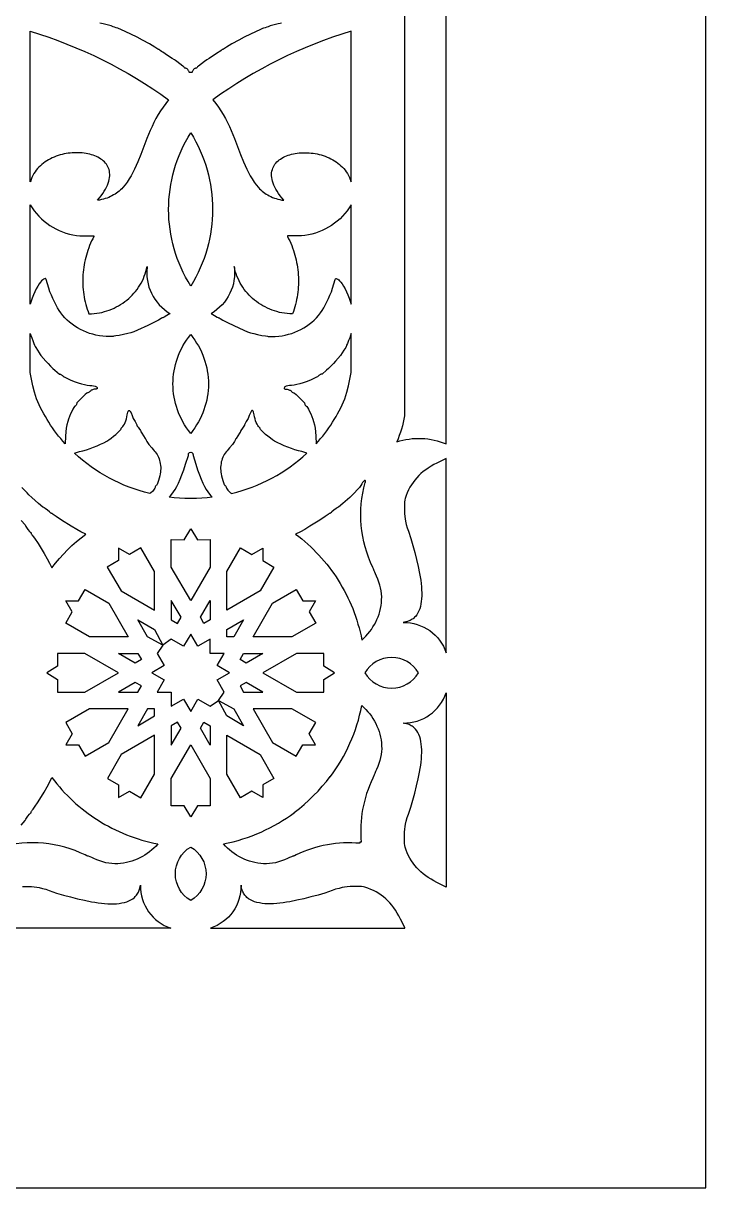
# Model space of a CAD drawing. Extents: x -580 to 993, y -400 to 388.
# Drawn here: x 914.2 to 993.1, y -400.3 to -265.6 of the extents above; entities that cross this region are included whole.
import ezdxf

# ---------------------------------------------------------------- set-up
doc = ezdxf.new("R2010")
doc.units = 0
doc.layers.add('LAYER_1', color=18, linetype='CONTINUOUS')

msp = doc.modelspace()

# ---------------------------------------------------------------- linework, layer by layer
at = {"layer": 'LAYER_1'}
for points in [[(598.06, -400.26), (993.06, -400.26), (993.06, -5.26), (598.06, -5.26)], [(914.97, -266.54), (916.05, -266.88), (917.11, -267.24), (918.17, -267.62), (919.22, -268.03), (920.26, -268.45), (921.29, -268.9), (922.31, -269.37), (923.32, -269.86), (924.32, -270.36), (925.3, -270.89), (926.28, -271.44), (927.24, -272.01), (928.19, -272.6), (929.13, -273.21), (930.05, -273.84), (930.96, -274.48), (930.63, -274.89), (930.32, -275.32), (930.03, -275.75), (929.76, -276.19), (929.5, -276.64), (929.27, -277.1), (929.05, -277.56), (928.84, -278.02), (928.45, -278.95), (928.09, -279.88), (927.75, -280.78), (927.4, -281.66), (927.22, -282.08), (927.03, -282.49), (926.84, -282.89), (926.64, -283.27), (926.42, -283.63), (926.19, -283.98), (925.95, -284.3), (925.68, -284.61), (925.55, -284.75), (925.4, -284.89), (925.25, -285.02), (925.1, -285.15), (924.94, -285.27), (924.77, -285.38), (924.6, -285.48), (924.42, -285.58), (924.24, -285.67), (924.05, -285.76), (923.85, -285.83), (923.64, -285.9), (923.43, -285.96), (923.2, -286.02), (922.97, -286.06), (922.73, -286.09), (922.96, -285.82), (923.17, -285.56), (923.36, -285.3), (923.52, -285.05), (923.67, -284.81), (923.8, -284.57), (923.9, -284.34), (923.99, -284.11), (924.06, -283.89), (924.11, -283.68), (924.15, -283.47), (924.16, -283.27), (924.17, -283.08), (924.15, -282.9), (924.12, -282.72), (924.08, -282.55), (924.02, -282.38), (923.95, -282.22), (923.87, -282.07), (923.77, -281.93), (923.66, -281.79), (923.55, -281.66), (923.42, -281.54), (923.28, -281.42), (923.12, -281.32), (922.97, -281.21), (922.8, -281.12), (922.62, -281.03), (922.44, -280.96), (922.25, -280.88), (922.05, -280.82), (921.85, -280.76), (921.64, -280.72), (921.42, -280.67), (921.2, -280.64), (920.98, -280.62), (920.75, -280.6), (920.53, -280.59), (920.29, -280.59), (920.06, -280.59), (919.83, -280.6), (919.59, -280.63), (919.35, -280.66), (919.12, -280.69), (918.88, -280.74), (918.65, -280.79), (918.42, -280.85), (918.19, -280.92), (917.96, -281), (917.74, -281.09), (917.52, -281.19), (917.31, -281.29), (917.1, -281.4), (916.9, -281.52), (916.7, -281.65), (916.51, -281.79), (916.32, -281.94), (916.15, -282.09), (915.98, -282.25), (915.82, -282.43), (915.67, -282.61), (915.53, -282.8), (915.4, -283), (915.28, -283.21), (915.17, -283.45), (915.09, -283.67), (915.03, -283.83), (914.97, -283.94)], [(952.07, -266.54), (950.99, -266.88), (949.92, -267.24), (948.86, -267.62), (947.81, -268.03), (946.77, -268.45), (945.74, -268.9), (944.72, -269.37), (943.71, -269.86), (942.72, -270.36), (941.73, -270.89), (940.76, -271.44), (939.79, -272.01), (938.84, -272.6), (937.91, -273.21), (936.98, -273.84), (936.07, -274.48), (936.41, -274.89), (936.72, -275.32), (937.01, -275.75), (937.28, -276.19), (937.53, -276.64), (937.77, -277.1), (937.99, -277.56), (938.2, -278.02), (938.58, -278.95), (938.94, -279.88), (939.29, -280.78), (939.64, -281.66), (939.82, -282.08), (940, -282.49), (940.2, -282.89), (940.4, -283.27), (940.61, -283.63), (940.84, -283.98), (941.09, -284.3), (941.35, -284.61), (941.49, -284.75), (941.63, -284.89), (941.78, -285.02), (941.94, -285.15), (942.1, -285.27), (942.26, -285.38), (942.43, -285.48), (942.61, -285.58), (942.8, -285.67), (942.99, -285.76), (943.19, -285.83), (943.4, -285.9), (943.61, -285.96), (943.83, -286.02), (944.06, -286.06), (944.3, -286.09), (944.07, -285.82), (943.86, -285.56), (943.68, -285.3), (943.51, -285.05), (943.37, -284.81), (943.24, -284.57), (943.13, -284.34), (943.05, -284.11), (942.98, -283.89), (942.92, -283.68), (942.89, -283.47), (942.87, -283.27), (942.87, -283.08), (942.88, -282.9), (942.91, -282.72), (942.96, -282.55), (943.01, -282.38), (943.08, -282.22), (943.17, -282.07), (943.26, -281.93), (943.37, -281.79), (943.49, -281.66), (943.62, -281.54), (943.76, -281.42), (943.91, -281.32), (944.07, -281.21), (944.24, -281.12), (944.41, -281.03), (944.6, -280.96), (944.79, -280.88), (944.99, -280.82), (945.19, -280.76), (945.4, -280.72), (945.61, -280.67), (945.83, -280.64), (946.05, -280.62), (946.28, -280.6), (946.51, -280.59), (946.74, -280.59), (946.97, -280.59), (947.21, -280.6), (947.44, -280.63), (947.68, -280.66), (947.92, -280.69), (948.15, -280.74), (948.38, -280.79), (948.61, -280.85), (948.84, -280.92), (949.07, -281), (949.29, -281.09), (949.51, -281.19), (949.73, -281.29), (949.94, -281.4), (950.14, -281.52), (950.34, -281.65), (950.53, -281.79), (950.71, -281.94), (950.89, -282.09), (951.06, -282.25), (951.22, -282.43), (951.37, -282.61), (951.51, -282.8), (951.64, -283), (951.76, -283.21), (951.86, -283.45), (951.94, -283.67), (952, -283.83), (952.06, -283.94)], [(933.52, -278.28), (933.83, -278.8), (934.11, -279.32), (934.38, -279.85), (934.63, -280.39), (934.86, -280.93), (935.07, -281.48), (935.26, -282.03), (935.43, -282.59), (935.57, -283.15), (935.7, -283.71), (935.81, -284.28), (935.9, -284.85), (935.97, -285.42), (936.02, -286), (936.05, -286.57), (936.06, -287.15), (936.05, -287.72), (936.02, -288.3), (935.97, -288.87), (935.9, -289.44), (935.81, -290.01), (935.7, -290.58), (935.57, -291.14), (935.43, -291.71), (935.26, -292.26), (935.07, -292.82), (934.86, -293.36), (934.63, -293.91), (934.38, -294.44), (934.11, -294.97), (933.83, -295.5), (933.52, -296.01), (933.21, -295.5), (932.92, -294.97), (932.65, -294.44), (932.4, -293.91), (932.18, -293.36), (931.97, -292.82), (931.78, -292.26), (931.61, -291.71), (931.46, -291.14), (931.33, -290.58), (931.22, -290.01), (931.13, -289.44), (931.06, -288.87), (931.01, -288.3), (930.98, -287.72), (930.97, -287.15), (930.98, -286.57), (931.01, -286), (931.06, -285.42), (931.13, -284.85), (931.22, -284.28), (931.33, -283.71), (931.46, -283.15), (931.61, -282.59), (931.78, -282.03), (931.97, -281.48), (932.18, -280.93), (932.4, -280.39), (932.65, -279.85), (932.92, -279.32), (933.21, -278.8)], [(914.97, -286.6), (915.19, -286.96), (915.43, -287.3), (915.69, -287.62), (915.97, -287.93), (916.26, -288.22), (916.57, -288.5), (916.89, -288.75), (917.23, -288.99), (917.58, -289.21), (917.94, -289.41), (918.32, -289.59), (918.7, -289.75), (919.1, -289.89), (919.5, -290.01), (919.91, -290.1), (920.33, -290.18), (920.72, -290.19), (921.16, -290.2), (922.31, -290.21), (922.33, -290.27), (922.2, -290.53), (922.07, -290.79), (921.95, -291.06), (921.84, -291.33), (921.73, -291.6), (921.64, -291.88), (921.55, -292.15), (921.46, -292.43), (921.39, -292.71), (921.32, -292.99), (921.26, -293.27), (921.21, -293.56), (921.16, -293.84), (921.13, -294.12), (921.1, -294.41), (921.07, -294.7), (921.06, -294.98), (921.05, -295.27), (921.05, -295.56), (921.06, -295.85), (921.07, -296.13), (921.1, -296.42), (921.13, -296.71), (921.17, -296.99), (921.21, -297.28), (921.26, -297.56), (921.33, -297.85), (921.39, -298.13), (921.47, -298.41), (921.55, -298.69), (921.65, -298.97), (921.74, -299.24), (922.05, -299.23), (922.36, -299.2), (922.66, -299.16), (922.96, -299.11), (923.26, -299.05), (923.55, -298.97), (923.83, -298.89), (924.11, -298.79), (924.39, -298.68), (924.66, -298.56), (924.92, -298.43), (925.17, -298.29), (925.42, -298.14), (925.67, -297.98), (925.9, -297.81), (926.13, -297.64), (926.35, -297.45), (926.56, -297.25), (926.77, -297.05), (926.96, -296.84), (927.15, -296.62), (927.32, -296.39), (927.49, -296.15), (927.64, -295.91), (927.79, -295.66), (927.93, -295.41), (928.05, -295.14), (928.16, -294.87), (928.26, -294.6), (928.35, -294.32), (928.43, -294.03), (928.49, -293.74), (928.47, -293.95), (928.45, -294.15), (928.44, -294.35), (928.44, -294.55), (928.46, -294.95), (928.51, -295.35), (928.59, -295.74), (928.7, -296.12), (928.83, -296.49), (928.99, -296.85), (929.18, -297.2), (929.39, -297.54), (929.63, -297.86), (929.89, -298.17), (930.17, -298.46), (930.48, -298.73), (930.81, -298.98), (930.98, -299.1), (931.16, -299.21), (931.06, -299.23), (930.95, -299.28), (930.75, -299.41), (930.46, -299.6), (930.36, -299.66), (930.3, -299.68), (930.24, -299.7), (930.12, -299.76), (929.8, -299.94), (929.57, -300.07), (929.25, -300.24), (928.55, -300.58), (927.36, -301.12), (926.94, -301.29), (926.6, -301.42), (926.24, -301.51), (925.77, -301.62), (925.27, -301.71), (924.87, -301.78), (924.63, -301.82), (924.55, -301.83), (924.51, -301.85), (924.44, -301.86), (924.27, -301.86), (923.74, -301.84), (923.35, -301.81), (922.96, -301.76), (922.57, -301.69), (922.2, -301.59), (921.83, -301.48), (921.46, -301.35), (921.11, -301.2), (920.77, -301.03), (920.44, -300.85), (920.12, -300.65), (919.81, -300.43), (919.52, -300.19), (919.24, -299.94), (918.98, -299.68), (918.74, -299.4), (918.51, -299.1), (918.32, -298.84), (918.14, -298.53), (917.95, -298.2), (917.77, -297.84), (917.59, -297.46), (917.41, -297.07), (917.25, -296.67), (917.11, -296.27), (916.8, -295.27), (916.78, -295.19), (916.76, -295.17), (916.74, -295.15), (916.71, -295.14), (916.68, -295.14), (916.61, -295.16), (916.51, -295.21), (916.41, -295.29), (916.29, -295.41), (916.17, -295.55), (916, -295.77), (915.83, -296.04), (915.66, -296.34), (915.5, -296.68), (915.34, -297.03), (915.2, -297.4), (915.07, -297.76), (914.97, -298.1)], [(952.07, -286.6), (951.84, -286.96), (951.6, -287.3), (951.35, -287.62), (951.07, -287.93), (950.78, -288.22), (950.47, -288.5), (950.14, -288.75), (949.81, -288.99), (949.45, -289.21), (949.09, -289.41), (948.72, -289.59), (948.33, -289.75), (947.94, -289.89), (947.54, -290.01), (947.13, -290.1), (946.71, -290.18), (946.32, -290.19), (945.87, -290.2), (944.73, -290.21), (944.7, -290.27), (944.84, -290.53), (944.97, -290.79), (945.08, -291.06), (945.2, -291.33), (945.3, -291.6), (945.4, -291.88), (945.49, -292.15), (945.57, -292.43), (945.65, -292.71), (945.71, -292.99), (945.77, -293.27), (945.83, -293.56), (945.87, -293.84), (945.91, -294.12), (945.94, -294.41), (945.96, -294.7), (945.98, -294.98), (945.98, -295.27), (945.98, -295.56), (945.98, -295.85), (945.96, -296.13), (945.94, -296.42), (945.91, -296.71), (945.87, -296.99), (945.82, -297.28), (945.77, -297.56), (945.71, -297.85), (945.64, -298.13), (945.57, -298.41), (945.48, -298.69), (945.39, -298.97), (945.29, -299.24), (944.98, -299.23), (944.67, -299.2), (944.37, -299.16), (944.07, -299.11), (943.78, -299.05), (943.49, -298.97), (943.2, -298.89), (942.92, -298.79), (942.65, -298.68), (942.38, -298.56), (942.12, -298.43), (941.86, -298.29), (941.61, -298.14), (941.37, -297.98), (941.13, -297.81), (940.9, -297.64), (940.68, -297.45), (940.47, -297.25), (940.27, -297.05), (940.07, -296.84), (939.89, -296.62), (939.71, -296.39), (939.55, -296.15), (939.39, -295.91), (939.25, -295.66), (939.11, -295.41), (938.99, -295.14), (938.87, -294.87), (938.77, -294.6), (938.68, -294.32), (938.61, -294.03), (938.54, -293.74), (938.57, -293.95), (938.58, -294.15), (938.59, -294.35), (938.59, -294.55), (938.57, -294.95), (938.52, -295.35), (938.45, -295.74), (938.34, -296.12), (938.21, -296.49), (938.04, -296.85), (937.86, -297.2), (937.65, -297.54), (937.41, -297.86), (937.15, -298.17), (936.86, -298.46), (936.55, -298.73), (936.23, -298.98), (936.05, -299.1), (935.87, -299.21), (935.98, -299.23), (936.08, -299.28), (936.29, -299.41), (936.57, -299.6), (936.68, -299.66), (936.73, -299.68), (936.8, -299.7), (936.91, -299.76), (937.24, -299.94), (937.47, -300.07), (937.78, -300.24), (938.49, -300.58), (939.67, -301.12), (940.09, -301.29), (940.44, -301.42), (940.8, -301.51), (941.26, -301.62), (941.76, -301.71), (942.16, -301.78), (942.4, -301.82), (942.49, -301.83), (942.53, -301.85), (942.6, -301.86), (942.77, -301.86), (943.29, -301.84), (943.69, -301.81), (944.08, -301.76), (944.46, -301.69), (944.84, -301.59), (945.21, -301.48), (945.57, -301.35), (945.92, -301.2), (946.27, -301.03), (946.6, -300.85), (946.92, -300.65), (947.22, -300.43), (947.51, -300.19), (947.79, -299.94), (948.05, -299.68), (948.3, -299.4), (948.53, -299.1), (948.71, -298.84), (948.9, -298.53), (949.08, -298.2), (949.27, -297.84), (949.45, -297.46), (949.62, -297.07), (949.78, -296.67), (949.93, -296.27), (950.24, -295.27), (950.25, -295.19), (950.27, -295.17), (950.29, -295.15), (950.32, -295.14), (950.35, -295.14), (950.43, -295.16), (950.52, -295.21), (950.63, -295.29), (950.74, -295.41), (950.87, -295.55), (951.03, -295.77), (951.2, -296.04), (951.37, -296.34), (951.54, -296.68), (951.69, -297.03), (951.84, -297.4), (951.96, -297.76), (952.07, -298.1)], [(914.97, -301.48), (915.05, -301.74), (915.14, -302.01), (915.26, -302.3), (915.4, -302.64), (915.48, -302.83), (915.52, -302.93), (915.54, -302.99), (915.6, -303.1), (915.8, -303.41), (916, -303.73), (916.07, -303.83), (916.09, -303.88), (916.09, -303.9), (916.1, -303.93), (916.19, -304.04), (916.78, -304.71), (917.03, -304.98), (917.31, -305.27), (917.58, -305.54), (917.82, -305.75), (918.34, -306.19), (918.43, -306.19), (918.47, -306.2), (918.52, -306.23), (918.58, -306.27), (918.62, -306.31), (918.69, -306.37), (918.77, -306.43), (918.88, -306.49), (918.98, -306.55), (919.2, -306.65), (919.36, -306.73), (919.58, -306.85), (919.86, -306.97), (920.18, -307.09), (920.53, -307.2), (920.89, -307.31), (921.24, -307.39), (921.56, -307.46), (921.85, -307.49), (922.08, -307.52), (922.29, -307.55), (922.46, -307.59), (922.56, -307.62), (922.62, -307.65), (922.66, -307.7), (922.69, -307.75), (922.7, -307.8), (922.7, -307.84), (922.69, -307.88), (922.65, -307.91), (922.6, -307.92), (922.36, -307.95), (922.25, -307.97), (922.16, -308), (922.08, -308.03), (922.01, -308.06), (921.96, -308.1), (921.92, -308.15), (921.86, -308.21), (921.79, -308.26), (921.71, -308.31), (921.63, -308.34), (921.58, -308.36), (921.51, -308.4), (921.34, -308.54), (921.12, -308.73), (920.9, -308.96), (920.36, -309.53), (920.3, -309.7), (920.27, -309.77), (920.24, -309.83), (920.2, -309.86), (920.17, -309.88), (920.14, -309.89), (920.1, -309.93), (920.01, -310.06), (919.89, -310.26), (919.77, -310.51), (919.64, -310.8), (919.51, -311.1), (919.4, -311.4), (919.31, -311.68), (919.21, -312.04), (919.14, -312.43), (919.09, -312.86), (919.06, -313.35), (919.01, -314.24), (918.75, -313.95), (918.49, -313.65), (918.25, -313.35), (918.01, -313.04), (917.77, -312.73), (917.55, -312.41), (917.33, -312.09), (917.12, -311.76), (916.91, -311.44), (916.72, -311.1), (916.53, -310.77), (916.34, -310.43), (916.17, -310.09), (916, -309.74), (915.84, -309.39), (915.69, -309.04), (915.47, -308.29), (915.27, -307.54), (915.11, -306.78), (914.97, -306.02)], [(952.07, -301.48), (951.99, -301.74), (951.9, -302.01), (951.78, -302.3), (951.63, -302.64), (951.55, -302.83), (951.52, -302.93), (951.5, -302.99), (951.44, -303.1), (951.23, -303.41), (951.03, -303.73), (950.97, -303.83), (950.95, -303.88), (950.94, -303.9), (950.93, -303.93), (950.85, -304.04), (950.26, -304.71), (950.01, -304.98), (949.73, -305.27), (949.45, -305.54), (949.21, -305.75), (948.7, -306.19), (948.61, -306.19), (948.56, -306.2), (948.51, -306.23), (948.46, -306.27), (948.41, -306.31), (948.35, -306.37), (948.26, -306.43), (948.16, -306.49), (948.05, -306.55), (947.84, -306.65), (947.68, -306.73), (947.46, -306.85), (947.18, -306.97), (946.85, -307.09), (946.51, -307.2), (946.15, -307.31), (945.8, -307.39), (945.47, -307.46), (945.19, -307.49), (944.95, -307.52), (944.74, -307.55), (944.57, -307.59), (944.47, -307.62), (944.42, -307.65), (944.37, -307.7), (944.35, -307.75), (944.33, -307.8), (944.33, -307.84), (944.35, -307.88), (944.38, -307.91), (944.43, -307.92), (944.68, -307.95), (944.78, -307.97), (944.88, -308), (944.96, -308.03), (945.02, -308.06), (945.08, -308.1), (945.12, -308.15), (945.17, -308.21), (945.25, -308.26), (945.33, -308.31), (945.41, -308.34), (945.46, -308.36), (945.52, -308.4), (945.7, -308.54), (945.91, -308.73), (946.14, -308.96), (946.68, -309.53), (946.73, -309.7), (946.76, -309.77), (946.8, -309.83), (946.83, -309.86), (946.87, -309.88), (946.9, -309.89), (946.93, -309.93), (947.03, -310.06), (947.14, -310.26), (947.27, -310.51), (947.4, -310.8), (947.53, -311.1), (947.64, -311.4), (947.73, -311.68), (947.82, -312.04), (947.89, -312.43), (947.94, -312.86), (947.98, -313.35), (948.03, -314.24), (948.29, -313.95), (948.54, -313.65), (948.79, -313.35), (949.03, -313.04), (949.26, -312.73), (949.49, -312.41), (949.71, -312.09), (949.92, -311.76), (950.12, -311.44), (950.32, -311.1), (950.51, -310.77), (950.69, -310.43), (950.87, -310.09), (951.03, -309.74), (951.19, -309.39), (951.34, -309.04), (951.57, -308.29), (951.76, -307.54), (951.93, -306.78), (952.07, -306.02)], [(933.52, -301.62), (933.77, -301.94), (934, -302.27), (934.21, -302.6), (934.41, -302.94), (934.6, -303.28), (934.77, -303.63), (934.92, -303.99), (935.05, -304.35), (935.17, -304.71), (935.28, -305.08), (935.37, -305.45), (935.44, -305.83), (935.49, -306.2), (935.53, -306.58), (935.56, -306.95), (935.57, -307.33), (935.56, -307.71), (935.53, -308.09), (935.49, -308.46), (935.44, -308.84), (935.37, -309.21), (935.28, -309.58), (935.17, -309.95), (935.05, -310.31), (934.92, -310.67), (934.77, -311.03), (934.6, -311.38), (934.41, -311.72), (934.21, -312.06), (934, -312.4), (933.77, -312.72), (933.52, -313.04), (933.27, -312.72), (933.04, -312.4), (932.82, -312.06), (932.62, -311.72), (932.44, -311.38), (932.27, -311.03), (932.12, -310.67), (931.98, -310.31), (931.86, -309.95), (931.76, -309.58), (931.67, -309.21), (931.6, -308.84), (931.54, -308.46), (931.5, -308.09), (931.48, -307.71), (931.47, -307.33), (931.48, -306.95), (931.5, -306.58), (931.54, -306.2), (931.6, -305.83), (931.67, -305.45), (931.76, -305.08), (931.86, -304.71), (931.98, -304.35), (932.12, -303.99), (932.27, -303.63), (932.44, -303.28), (932.62, -302.94), (932.82, -302.6), (933.04, -302.27), (933.27, -301.94)], [(920.07, -315.32), (920.33, -315.24), (920.66, -315.15), (921.06, -315.05), (921.47, -314.93), (921.88, -314.79), (922.29, -314.64), (922.69, -314.48), (923.08, -314.3), (923.46, -314.12), (923.81, -313.93), (924.04, -313.79), (924.31, -313.6), (924.58, -313.38), (924.86, -313.16), (925.1, -312.94), (925.3, -312.74), (925.44, -312.59), (925.47, -312.53), (925.49, -312.5), (925.49, -312.45), (925.52, -312.41), (925.55, -312.36), (925.6, -312.33), (925.64, -312.3), (925.68, -312.26), (925.76, -312.15), (925.85, -311.99), (925.93, -311.8), (926.01, -311.59), (926.08, -311.36), (926.13, -311.13), (926.18, -310.88), (926.21, -310.73), (926.25, -310.6), (926.29, -310.49), (926.34, -310.43), (926.38, -310.4), (926.41, -310.39), (926.44, -310.4), (926.47, -310.42), (926.5, -310.45), (926.53, -310.51), (926.62, -310.67), (926.75, -310.97), (926.84, -311.21), (926.88, -311.31), (926.94, -311.43), (927.01, -311.56), (927.09, -311.68), (927.23, -311.9), (927.27, -311.98), (927.28, -312.04), (927.3, -312.1), (927.35, -312.2), (927.43, -312.32), (927.53, -312.45), (927.7, -312.7), (927.75, -312.79), (927.77, -312.85), (927.8, -312.91), (927.86, -313.01), (928.06, -313.32), (928.26, -313.62), (928.32, -313.72), (928.35, -313.77), (928.37, -313.84), (928.45, -313.97), (928.7, -314.32), (929.01, -314.72), (929.17, -314.9), (929.31, -315.05), (929.42, -315.18), (929.53, -315.32), (929.63, -315.47), (929.72, -315.64), (929.8, -315.8), (929.87, -315.98), (929.93, -316.16), (929.97, -316.35), (930.01, -316.54), (930.04, -316.74), (930.05, -316.94), (930.05, -317.14), (930.04, -317.34), (930.02, -317.54), (929.99, -317.74), (929.95, -317.94), (929.8, -318.49), (929.69, -318.83), (929.64, -318.94), (929.6, -319.01), (929.56, -319.06), (929.52, -319.08), (929.48, -319.11), (929.44, -319.16), (929.42, -319.22), (929.41, -319.29), (929.4, -319.32), (929.38, -319.37), (929.31, -319.49), (929.21, -319.62), (929.09, -319.75), (928.91, -319.91), (928.85, -319.96), (928.79, -320), (928.18, -319.84), (927.58, -319.66), (926.98, -319.47), (926.39, -319.26), (925.81, -319.03), (925.24, -318.78), (924.67, -318.51), (924.12, -318.22), (923.58, -317.92), (923.04, -317.6), (922.52, -317.26), (922, -316.91), (921.5, -316.54), (921.01, -316.15), (920.54, -315.74)], [(946.96, -315.32), (946.7, -315.24), (946.37, -315.15), (945.98, -315.05), (945.57, -314.93), (945.16, -314.79), (944.75, -314.64), (944.34, -314.48), (943.95, -314.3), (943.58, -314.12), (943.22, -313.93), (942.99, -313.79), (942.73, -313.6), (942.45, -313.38), (942.18, -313.16), (941.93, -312.94), (941.73, -312.74), (941.6, -312.59), (941.56, -312.53), (941.55, -312.5), (941.54, -312.45), (941.52, -312.41), (941.48, -312.36), (941.44, -312.33), (941.4, -312.3), (941.36, -312.26), (941.27, -312.15), (941.19, -311.99), (941.1, -311.8), (941.03, -311.59), (940.96, -311.36), (940.9, -311.13), (940.86, -310.88), (940.83, -310.73), (940.79, -310.6), (940.74, -310.49), (940.69, -310.43), (940.66, -310.4), (940.63, -310.39), (940.6, -310.4), (940.57, -310.42), (940.54, -310.45), (940.5, -310.51), (940.42, -310.67), (940.29, -310.97), (940.2, -311.21), (940.16, -311.31), (940.1, -311.43), (940.02, -311.56), (939.95, -311.68), (939.81, -311.9), (939.77, -311.98), (939.75, -312.04), (939.73, -312.1), (939.68, -312.2), (939.6, -312.32), (939.51, -312.45), (939.33, -312.7), (939.28, -312.79), (939.26, -312.85), (939.24, -312.91), (939.18, -313.01), (938.98, -313.32), (938.77, -313.62), (938.71, -313.72), (938.69, -313.77), (938.66, -313.84), (938.59, -313.97), (938.34, -314.32), (938.02, -314.72), (937.87, -314.9), (937.73, -315.05), (937.61, -315.18), (937.5, -315.32), (937.4, -315.47), (937.32, -315.64), (937.24, -315.8), (937.17, -315.98), (937.11, -316.16), (937.06, -316.35), (937.03, -316.54), (937, -316.74), (936.98, -316.94), (936.98, -317.14), (936.99, -317.34), (937.01, -317.54), (937.04, -317.74), (937.09, -317.94), (937.24, -318.49), (937.35, -318.83), (937.39, -318.94), (937.43, -319.01), (937.48, -319.06), (937.52, -319.08), (937.56, -319.11), (937.6, -319.16), (937.62, -319.22), (937.63, -319.29), (937.63, -319.32), (937.65, -319.37), (937.72, -319.49), (937.82, -319.62), (937.95, -319.75), (938.12, -319.91), (938.19, -319.96), (938.25, -320), (938.86, -319.84), (939.46, -319.66), (940.06, -319.47), (940.64, -319.26), (941.22, -319.03), (941.8, -318.78), (942.36, -318.51), (942.91, -318.22), (943.46, -317.92), (943.99, -317.6), (944.52, -317.26), (945.03, -316.91), (945.53, -316.54), (946.02, -316.15), (946.5, -315.74)], [(933.52, -315.22), (933.64, -315.24), (933.69, -315.27), (933.73, -315.32), (933.76, -315.38), (933.78, -315.44), (933.79, -315.5), (933.79, -315.62), (934.1, -316.6), (934.32, -317.26), (934.53, -317.84), (934.72, -318.34), (934.91, -318.79), (935.1, -319.17), (935.29, -319.52), (935.49, -319.82), (935.7, -320.09), (935.86, -320.28), (936, -320.42), (935.41, -320.49), (934.81, -320.53), (934.18, -320.56), (933.52, -320.57), (932.86, -320.56), (932.23, -320.53), (931.62, -320.49), (931.03, -320.42), (931.17, -320.28), (931.33, -320.09), (931.54, -319.82), (931.74, -319.52), (931.93, -319.17), (932.12, -318.79), (932.31, -318.34), (932.51, -317.84), (932.71, -317.26), (932.93, -316.6), (933.25, -315.62), (933.25, -315.5), (933.26, -315.44), (933.28, -315.38), (933.31, -315.32), (933.35, -315.27), (933.36, -315.26), (933.39, -315.24)], [(933.52, -324.08), (934.29, -325.34), (935.76, -325.33), (935.76, -328.5), (933.52, -332.38), (931.28, -328.5), (931.28, -325.33), (932.75, -325.34)], [(925.47, -331.26), (929.34, -333.49), (929.34, -329.02), (927.76, -326.28), (926.46, -327.03), (925.19, -326.3), (925.19, -327.76), (923.88, -328.52)], [(941.57, -331.26), (937.69, -333.49), (937.69, -329.02), (939.27, -326.28), (940.58, -327.03), (941.85, -326.3), (941.85, -327.76), (943.15, -328.52)], [(924.05, -332.67), (926.29, -336.55), (921.81, -336.55), (919.07, -334.97), (919.82, -333.66), (919.09, -332.39), (920.56, -332.39), (921.31, -331.09)], [(940.75, -336.55), (942.99, -332.67), (945.72, -331.09), (946.48, -332.39), (947.94, -332.39), (947.21, -333.66), (947.97, -334.97), (945.22, -336.55)], [(931.99, -335.02), (932.4, -334.31), (931.28, -332.37), (931.28, -334.61)], [(935.05, -335.02), (934.64, -334.31), (935.76, -332.37), (935.76, -334.61)], [(939.64, -346.84), (937.69, -345.72), (936.72, -343.93), (937.4, -342.96), (936.58, -341.54), (938, -340.72), (936.58, -339.9), (937.4, -338.48), (935.76, -338.48), (935.76, -336.84), (934.34, -337.66), (933.52, -336.24), (932.7, -337.66), (931.28, -336.84), (930.31, -337.52), (928.52, -336.55), (927.4, -334.61), (929.34, -335.73), (930.31, -337.52), (929.64, -338.48), (930.46, -339.9), (929.04, -340.72), (930.46, -341.54), (929.64, -342.96), (931.28, -342.96), (931.28, -344.6), (932.7, -343.78), (933.52, -345.2), (934.34, -343.78), (935.76, -344.6), (936.72, -343.93), (938.51, -344.9)], [(937.69, -336.55), (937.69, -335.73), (939.64, -334.61), (938.51, -336.55)], [(916.88, -340.72), (918.13, -341.49), (918.13, -342.96), (921.29, -342.96), (925.17, -340.72), (921.29, -338.48), (918.13, -338.48), (918.13, -339.95)], [(927.82, -339.19), (927.1, -339.61), (925.16, -338.48), (927.41, -338.48)], [(939.22, -339.2), (939.63, -338.48), (941.87, -338.48), (939.93, -339.61)], [(941.87, -340.72), (945.74, -342.96), (948.91, -342.96), (948.91, -341.49), (950.16, -340.72), (948.91, -339.95), (948.91, -338.48), (945.74, -338.48)], [(927.82, -342.25), (927.1, -341.84), (925.16, -342.96), (927.41, -342.96)], [(939.22, -342.25), (939.63, -342.96), (941.87, -342.96), (939.93, -341.84)], [(953.08, -360.29), (953.09, -360.44), (952.62, -360.41), (952.15, -360.39), (951.67, -360.38), (951.2, -360.39), (950.73, -360.42), (950.25, -360.47), (949.78, -360.53), (949.32, -360.6), (948.85, -360.7), (948.39, -360.81), (947.93, -360.93), (947.47, -361.07), (947.02, -361.23), (946.58, -361.4), (946.14, -361.59), (945.7, -361.79), (945.52, -361.88), (945.46, -361.9), (945.42, -361.91), (945.33, -361.93), (945.16, -362), (944.94, -362.09), (944.7, -362.2), (944.35, -362.35), (944.01, -362.48), (943.67, -362.59), (943.32, -362.68), (942.98, -362.74), (942.64, -362.78), (942.29, -362.8), (941.95, -362.8), (941.61, -362.77), (941.28, -362.73), (940.95, -362.66), (940.63, -362.59), (940.31, -362.49), (939.99, -362.38), (939.69, -362.26), (939.39, -362.12), (939.09, -361.97), (938.81, -361.8), (938.53, -361.62), (938.27, -361.42), (938.01, -361.21), (937.76, -360.99), (937.53, -360.76), (937.31, -360.51), (937.87, -360.39), (938.44, -360.26), (938.99, -360.11), (939.54, -359.94), (940.09, -359.76), (940.62, -359.57), (941.15, -359.36), (941.67, -359.14), (942.18, -358.9), (942.68, -358.65), (943.18, -358.39), (943.67, -358.11), (944.14, -357.82), (944.61, -357.52), (945.07, -357.21), (945.52, -356.88), (945.5, -356.87), (946.08, -356.41), (946.64, -355.94), (947.19, -355.44), (947.72, -354.93), (948.24, -354.4), (948.73, -353.85), (949.21, -353.28), (949.66, -352.7), (949.67, -352.73), (950, -352.28), (950.31, -351.82), (950.62, -351.35), (950.91, -350.87), (951.18, -350.39), (951.45, -349.89), (951.7, -349.39), (951.93, -348.88), (952.16, -348.36), (952.37, -347.83), (952.56, -347.29), (952.74, -346.75), (952.9, -346.2), (953.05, -345.64), (953.18, -345.08), (953.3, -344.51), (953.55, -344.74), (953.78, -344.97), (954.01, -345.22), (954.21, -345.47), (954.41, -345.74), (954.59, -346.02), (954.76, -346.3), (954.91, -346.59), (955.05, -346.89), (955.18, -347.2), (955.29, -347.51), (955.38, -347.83), (955.46, -348.16), (955.52, -348.49), (955.56, -348.82), (955.59, -349.16), (955.6, -349.5), (955.58, -349.84), (955.54, -350.18), (955.47, -350.53), (955.39, -350.87), (955.28, -351.22), (955.15, -351.56), (954.99, -351.91), (954.88, -352.15), (954.79, -352.36), (954.73, -352.53), (954.7, -352.63), (954.67, -352.73), (954.58, -352.91), (954.38, -353.34), (954.19, -353.78), (954.02, -354.23), (953.86, -354.68), (953.72, -355.14), (953.6, -355.59), (953.49, -356.06), (953.4, -356.52), (953.32, -356.99), (953.26, -357.46), (953.22, -357.93), (953.19, -358.4), (953.18, -358.88), (953.18, -359.35), (953.2, -359.83), (953.24, -360.3)], [(924.05, -348.78), (926.29, -344.9), (921.81, -344.9), (919.07, -346.48), (919.82, -347.78), (919.09, -349.05), (920.56, -349.05), (921.31, -350.36)], [(929.34, -344.9), (928.52, -344.9), (927.4, -346.84), (929.34, -345.72)], [(940.75, -344.9), (942.99, -348.78), (945.72, -350.36), (946.48, -349.05), (947.94, -349.05), (947.21, -347.78), (947.97, -346.48), (945.22, -344.9)], [(931.99, -346.43), (931.28, -346.84), (931.28, -349.08), (932.4, -347.14)], [(935.05, -346.43), (935.76, -346.84), (935.76, -349.08), (934.64, -347.14)], [(929.34, -347.95), (925.47, -350.19), (923.89, -352.93), (925.19, -353.68), (925.19, -355.15), (926.46, -354.42), (927.76, -355.17), (929.34, -352.43)], [(937.69, -347.95), (941.57, -350.19), (943.15, -352.93), (941.85, -353.68), (941.85, -355.15), (940.58, -354.42), (939.27, -355.17), (937.69, -352.43)], [(933.52, -349.07), (935.76, -352.95), (935.76, -356.11), (934.29, -356.11), (933.52, -357.37), (932.75, -356.11), (931.28, -356.11), (931.28, -352.95)]]:
    msp.add_lwpolyline(points, close=True, dxfattribs=at)
for points in [[(958.24, -262.82), (958.24, -311), (958.17, -311.39), (958.08, -311.78), (957.99, -312.16), (957.88, -312.54), (957.76, -312.92), (957.63, -313.29), (957.49, -313.66), (957.34, -314.02), (957.69, -313.92), (958.04, -313.83), (958.4, -313.75), (958.76, -313.7), (959.12, -313.65), (959.49, -313.63), (959.85, -313.62), (960.22, -313.63), (960.58, -313.65), (960.94, -313.69), (961.3, -313.74), (961.66, -313.82), (962.01, -313.9), (962.37, -314.01), (962.71, -314.13), (963.06, -314.26), (963.06, -262.39)], [(944.02, -265.61), (943.85, -265.64), (943.64, -265.68), (943.17, -265.8), (942.7, -265.94), (942.49, -266.02), (942.31, -266.09), (942.11, -266.17), (941.99, -266.2), (941.93, -266.21), (941.84, -266.24), (941.59, -266.35), (940.45, -266.89), (939.71, -267.25), (939.1, -267.57), (938.28, -268.02), (937.98, -268.2), (937.67, -268.4), (937.42, -268.56), (937.33, -268.61), (937.27, -268.63), (937.23, -268.64), (937.17, -268.67), (937.11, -268.71), (937.04, -268.76), (936.89, -268.88), (936.74, -268.98), (936.48, -269.14), (936.06, -269.41), (935.66, -269.69), (935.4, -269.85), (935.13, -270.03), (934.76, -270.3), (934.43, -270.57), (934.31, -270.67), (934.25, -270.73), (934.22, -270.77), (934.18, -270.8), (934.13, -270.82), (934.09, -270.83), (934.04, -270.84), (933.98, -270.87), (933.92, -270.91), (933.86, -270.97), (933.8, -271.04), (933.75, -271.11), (933.72, -271.18), (933.69, -271.24), (933.68, -271.28), (933.65, -271.31), (933.6, -271.31), (933.52, -271.31), (933.43, -271.31), (933.38, -271.31), (933.36, -271.28), (933.34, -271.24), (933.32, -271.18), (933.28, -271.11), (933.23, -271.04), (933.17, -270.97), (933.11, -270.91), (933.05, -270.87), (933, -270.84), (932.95, -270.83), (932.9, -270.82), (932.86, -270.8), (932.82, -270.77), (932.78, -270.73), (932.72, -270.67), (932.61, -270.57), (932.27, -270.3), (931.9, -270.03), (931.75, -269.92), (931.63, -269.85), (931.38, -269.69), (930.97, -269.41), (930.56, -269.14), (930.3, -268.98), (930.14, -268.88), (929.99, -268.76), (929.86, -268.67), (929.81, -268.64), (929.76, -268.63), (929.71, -268.61), (929.61, -268.56), (929.36, -268.4), (929.05, -268.2), (928.75, -268.02), (927.94, -267.57), (927.32, -267.25), (926.59, -266.89), (925.44, -266.35), (925.19, -266.24), (925.1, -266.21), (925.05, -266.2), (924.92, -266.17), (924.72, -266.09), (924.54, -266.02), (924.34, -265.94), (923.87, -265.8), (923.4, -265.68), (923.19, -265.64), (923.01, -265.61)], [(913.93, -323.12), (914.38, -323.63), (914.42, -323.73), (914.46, -323.8), (914.53, -323.91), (914.71, -324.16), (914.9, -324.39), (914.97, -324.47), (915.01, -324.51), (915.04, -324.52), (915.06, -324.55), (915.07, -324.58), (915.08, -324.61), (915.09, -324.65), (915.11, -324.7), (915.16, -324.76), (915.21, -324.83), (915.3, -324.95), (915.46, -325.17), (915.87, -325.78), (916.58, -326.93), (916.94, -327.54), (917.21, -328.04), (917.48, -328.59), (917.91, -328.05), (918.35, -327.52), (918.81, -327), (919.29, -326.5), (919.79, -326.02), (920.31, -325.56), (920.84, -325.12), (921.39, -324.69), (920.83, -324.41), (920.34, -324.14), (919.72, -323.79), (918.58, -323.07), (917.96, -322.66), (917.74, -322.51), (917.62, -322.41), (917.5, -322.32), (917.44, -322.29), (917.4, -322.28), (917.37, -322.28), (917.34, -322.26), (917.32, -322.24), (917.3, -322.22), (917.26, -322.18), (917.18, -322.1), (916.95, -321.92), (916.7, -321.73), (916.6, -321.67), (916.53, -321.63), (916.43, -321.59), (915.91, -321.14), (915.14, -320.44), (914.8, -320.13), (914.6, -319.93), (914.26, -319.57), (914.01, -319.29)]]:
    msp.add_lwpolyline(points, dxfattribs=at)
for points in [[(963.06, -315.95), (962.98, -315.98), (961.99, -316.48), (961.64, -316.66), (961.3, -316.85), (960.99, -317.05), (960.69, -317.25), (960.4, -317.47), (960.14, -317.7), (959.89, -317.93), (959.65, -318.18), (959.43, -318.44), (959.23, -318.71), (959.04, -318.99), (958.87, -319.28), (958.71, -319.58), (958.56, -319.9), (958.43, -320.23), (958.31, -320.57), (958.28, -320.74), (958.25, -320.99), (958.23, -321.28), (958.22, -321.61), (958.23, -321.96), (958.24, -322.31), (958.27, -322.64), (958.3, -322.93), (958.35, -323.21), (958.44, -323.57), (958.55, -323.97), (958.68, -324.36), (958.98, -325.2), (959.21, -326), (959.43, -326.82), (959.64, -327.63), (959.83, -328.45), (959.98, -329.25), (960.05, -329.64), (960.11, -330.03), (960.16, -330.41), (960.19, -330.78), (960.22, -331.14), (960.23, -331.49), (960.23, -331.83), (960.21, -332.16), (960.18, -332.47), (960.14, -332.77), (960.08, -333.06), (960, -333.33), (959.9, -333.58), (959.79, -333.81), (959.65, -334.03), (959.49, -334.22), (959.41, -334.31), (959.32, -334.39), (959.22, -334.47), (959.12, -334.54), (959.01, -334.61), (958.9, -334.67), (958.78, -334.73), (958.65, -334.77), (958.52, -334.82), (958.38, -334.85), (958.24, -334.88), (958.09, -334.9, -0.324685), (963.06, -338.42)], [(955.59, -332.29), (955.6, -331.95), (955.58, -331.61), (955.54, -331.26), (955.47, -330.92), (955.39, -330.58), (955.28, -330.23), (955.15, -329.89), (954.99, -329.54), (954.88, -329.3), (954.79, -329.08), (954.73, -328.92), (954.7, -328.82), (954.67, -328.72), (954.58, -328.54, -0.18375), (953.69, -318.71), (953.71, -318.67), (953.72, -318.59), (953.71, -318.52), (953.7, -318.5), (953.69, -318.48), (953.67, -318.48), (953.65, -318.48), (953.6, -318.5), (953.54, -318.55), (953.47, -318.63), (953.4, -318.73), (953.32, -318.86), (953.19, -319.06), (953.02, -319.29), (952.78, -319.57), (952.44, -319.93), (952.23, -320.13), (951.9, -320.44), (951.12, -321.14), (950.61, -321.59), (950.51, -321.63), (950.44, -321.67), (950.33, -321.73), (950.08, -321.92), (949.85, -322.1), (949.77, -322.18), (949.74, -322.22), (949.72, -322.24), (949.69, -322.26), (949.66, -322.28), (949.63, -322.28), (949.59, -322.29), (949.54, -322.32), (949.48, -322.36), (949.42, -322.41), (949.3, -322.51), (949.07, -322.66), (948.46, -323.07), (947.31, -323.79), (946.7, -324.14), (946.2, -324.41), (945.65, -324.69), (946.01, -324.97), (946.36, -325.25), (946.71, -325.55), (947.05, -325.85), (947.39, -326.16), (947.71, -326.47), (948.03, -326.8), (948.35, -327.13), (948.65, -327.46), (948.95, -327.81), (949.24, -328.16), (949.52, -328.52), (949.8, -328.89), (950.06, -329.26), (950.32, -329.64), (950.57, -330.02), (950.81, -330.41), (951.04, -330.81), (951.27, -331.21), (951.48, -331.62), (951.69, -332.04), (951.88, -332.46), (952.07, -332.88), (952.25, -333.31), (952.41, -333.75), (952.57, -334.19), (952.72, -334.64), (952.86, -335.09), (952.98, -335.54), (953.1, -336), (953.21, -336.47), (953.3, -336.94), (953.55, -336.71), (953.78, -336.48), (954.01, -336.23), (954.21, -335.97), (954.41, -335.71), (954.59, -335.43), (954.76, -335.15), (954.91, -334.86), (955.05, -334.56), (955.18, -334.25), (955.29, -333.94), (955.38, -333.62), (955.46, -333.29), (955.52, -332.96), (955.56, -332.63)], [(953.66, -340.72, 0.573187), (959.85, -340.72, 0.573187)], [(963.06, -365.5), (962.98, -365.47), (961.99, -364.97), (961.64, -364.79), (961.3, -364.6), (960.99, -364.4), (960.69, -364.19), (960.4, -363.98), (960.14, -363.75), (959.89, -363.51), (959.65, -363.27), (959.43, -363.01), (959.23, -362.74), (959.04, -362.46), (958.87, -362.17), (958.71, -361.87), (958.56, -361.55), (958.43, -361.22), (958.31, -360.88), (958.28, -360.7), (958.25, -360.46), (958.23, -360.17), (958.22, -359.84), (958.23, -359.49), (958.24, -359.14), (958.27, -358.81), (958.3, -358.51), (958.35, -358.24), (958.44, -357.87), (958.55, -357.47), (958.68, -357.08), (958.98, -356.25), (959.21, -355.45), (959.43, -354.63), (959.64, -353.81), (959.83, -353), (959.98, -352.2), (960.05, -351.81), (960.11, -351.42), (960.16, -351.04), (960.19, -350.67), (960.22, -350.31), (960.23, -349.96), (960.23, -349.62), (960.21, -349.29), (960.18, -348.97), (960.14, -348.67), (960.08, -348.39), (960, -348.12), (959.9, -347.87), (959.79, -347.63), (959.65, -347.42), (959.49, -347.23), (959.41, -347.14), (959.32, -347.05), (959.22, -346.97), (959.12, -346.9), (959.01, -346.84), (958.9, -346.78), (958.78, -346.72), (958.65, -346.67), (958.52, -346.63), (958.38, -346.6), (958.24, -346.57), (958.09, -346.54, 0.324685), (963.06, -343.03)], [(933.52, -360.87, -0.573187), (933.52, -367.06, -0.573187)], [(958.29, -370.26), (958.26, -370.19), (957.77, -369.2), (957.58, -368.84), (957.39, -368.51), (957.2, -368.19), (956.99, -367.89), (956.77, -367.61), (956.55, -367.34), (956.31, -367.09), (956.06, -366.86), (955.8, -366.64), (955.54, -366.44), (955.26, -366.25), (954.96, -366.07), (954.66, -365.91), (954.34, -365.77), (954.01, -365.64), (953.67, -365.52), (953.5, -365.48), (953.26, -365.45), (952.96, -365.44), (952.63, -365.43), (952.28, -365.43), (951.94, -365.45), (951.6, -365.47), (951.31, -365.51), (951.03, -365.56), (950.67, -365.65), (950.27, -365.76), (949.88, -365.88), (949.04, -366.19), (948.24, -366.42), (947.42, -366.64), (946.61, -366.85), (945.79, -367.03), (944.99, -367.19), (944.6, -367.26), (944.21, -367.31), (943.83, -367.36), (943.46, -367.4), (943.1, -367.42), (942.75, -367.44), (942.41, -367.43), (942.08, -367.42), (941.77, -367.39), (941.47, -367.34), (941.18, -367.28), (940.91, -367.2), (940.66, -367.11), (940.43, -366.99), (940.21, -366.86), (940.02, -366.7), (939.93, -366.61), (939.85, -366.52), (939.77, -366.43), (939.7, -366.33), (939.63, -366.22), (939.57, -366.1), (939.52, -365.98), (939.47, -365.86), (939.43, -365.73), (939.39, -365.59), (939.36, -365.45), (939.34, -365.3, -0.324685), (935.82, -370.26)]]:
    msp.add_lwpolyline(points, format="xyb", close=True, dxfattribs=at)
for points in [[(913.93, -358.33), (914.38, -357.81), (914.42, -357.71), (914.46, -357.64), (914.53, -357.54), (914.71, -357.29), (914.9, -357.06), (914.97, -356.98), (915.01, -356.94), (915.04, -356.92), (915.06, -356.9), (915.07, -356.87), (915.08, -356.84), (915.09, -356.8), (915.11, -356.74), (915.16, -356.68), (915.21, -356.62), (915.3, -356.5), (915.46, -356.28), (915.87, -355.66), (916.58, -354.52), (916.94, -353.9), (917.21, -353.41), (917.48, -352.85), (917.76, -353.21), (918.05, -353.57), (918.34, -353.92), (918.64, -354.26), (918.95, -354.59), (919.27, -354.92), (919.59, -355.24), (919.92, -355.55), (920.26, -355.86), (920.6, -356.16), (920.96, -356.45), (921.31, -356.73), (921.68, -357), (922.05, -357.27), (922.43, -357.53), (922.82, -357.78), (923.21, -358.02), (923.6, -358.25), (924.01, -358.47), (924.42, -358.69), (924.83, -358.89), (925.25, -359.09), (925.68, -359.27), (926.11, -359.45), (926.54, -359.62), (926.98, -359.78), (927.43, -359.92), (927.88, -360.06), (928.34, -360.19), (928.8, -360.31), (929.26, -360.41), (929.73, -360.51), (929.51, -360.76), (929.27, -360.99), (929.02, -361.21), (928.77, -361.42), (928.5, -361.62), (928.23, -361.8), (927.94, -361.97), (927.65, -362.12), (927.35, -362.26), (927.04, -362.38), (926.73, -362.49), (926.41, -362.59), (926.08, -362.66), (925.76, -362.73), (925.42, -362.77), (925.08, -362.8), (924.74, -362.8), (924.4, -362.78), (924.06, -362.74), (923.71, -362.68), (923.37, -362.59), (923.03, -362.48), (922.68, -362.35), (922.34, -362.2), (922.09, -362.09), (921.88, -362), (921.71, -361.93), (921.61, -361.91), (921.51, -361.88), (921.33, -361.79, 0.18375), (911.5, -360.9)], [(914.07, -365.44), (914.4, -365.43), (914.75, -365.43), (915.1, -365.45), (915.43, -365.47), (915.73, -365.51), (916.01, -365.56), (916.37, -365.65), (916.77, -365.76), (917.16, -365.88), (917.99, -366.19), (918.8, -366.42), (919.61, -366.64), (920.43, -366.85), (921.24, -367.03), (922.04, -367.19), (922.44, -367.26), (922.82, -367.31), (923.2, -367.36), (923.57, -367.4), (923.93, -367.42), (924.29, -367.44), (924.63, -367.43), (924.95, -367.42), (925.27, -367.39), (925.57, -367.34), (925.85, -367.28), (926.12, -367.2), (926.37, -367.11), (926.61, -366.99), (926.82, -366.86), (927.02, -366.7), (927.1, -366.61), (927.19, -366.52), (927.27, -366.43), (927.34, -366.33), (927.41, -366.22), (927.47, -366.1), (927.52, -365.98), (927.57, -365.86), (927.61, -365.73), (927.65, -365.59), (927.67, -365.45), (927.7, -365.3, 0.324685), (931.22, -370.26), (908.74, -370.26)]]:
    msp.add_lwpolyline(points, format="xyb", dxfattribs=at)

doc.saveas('drawing.dxf')
